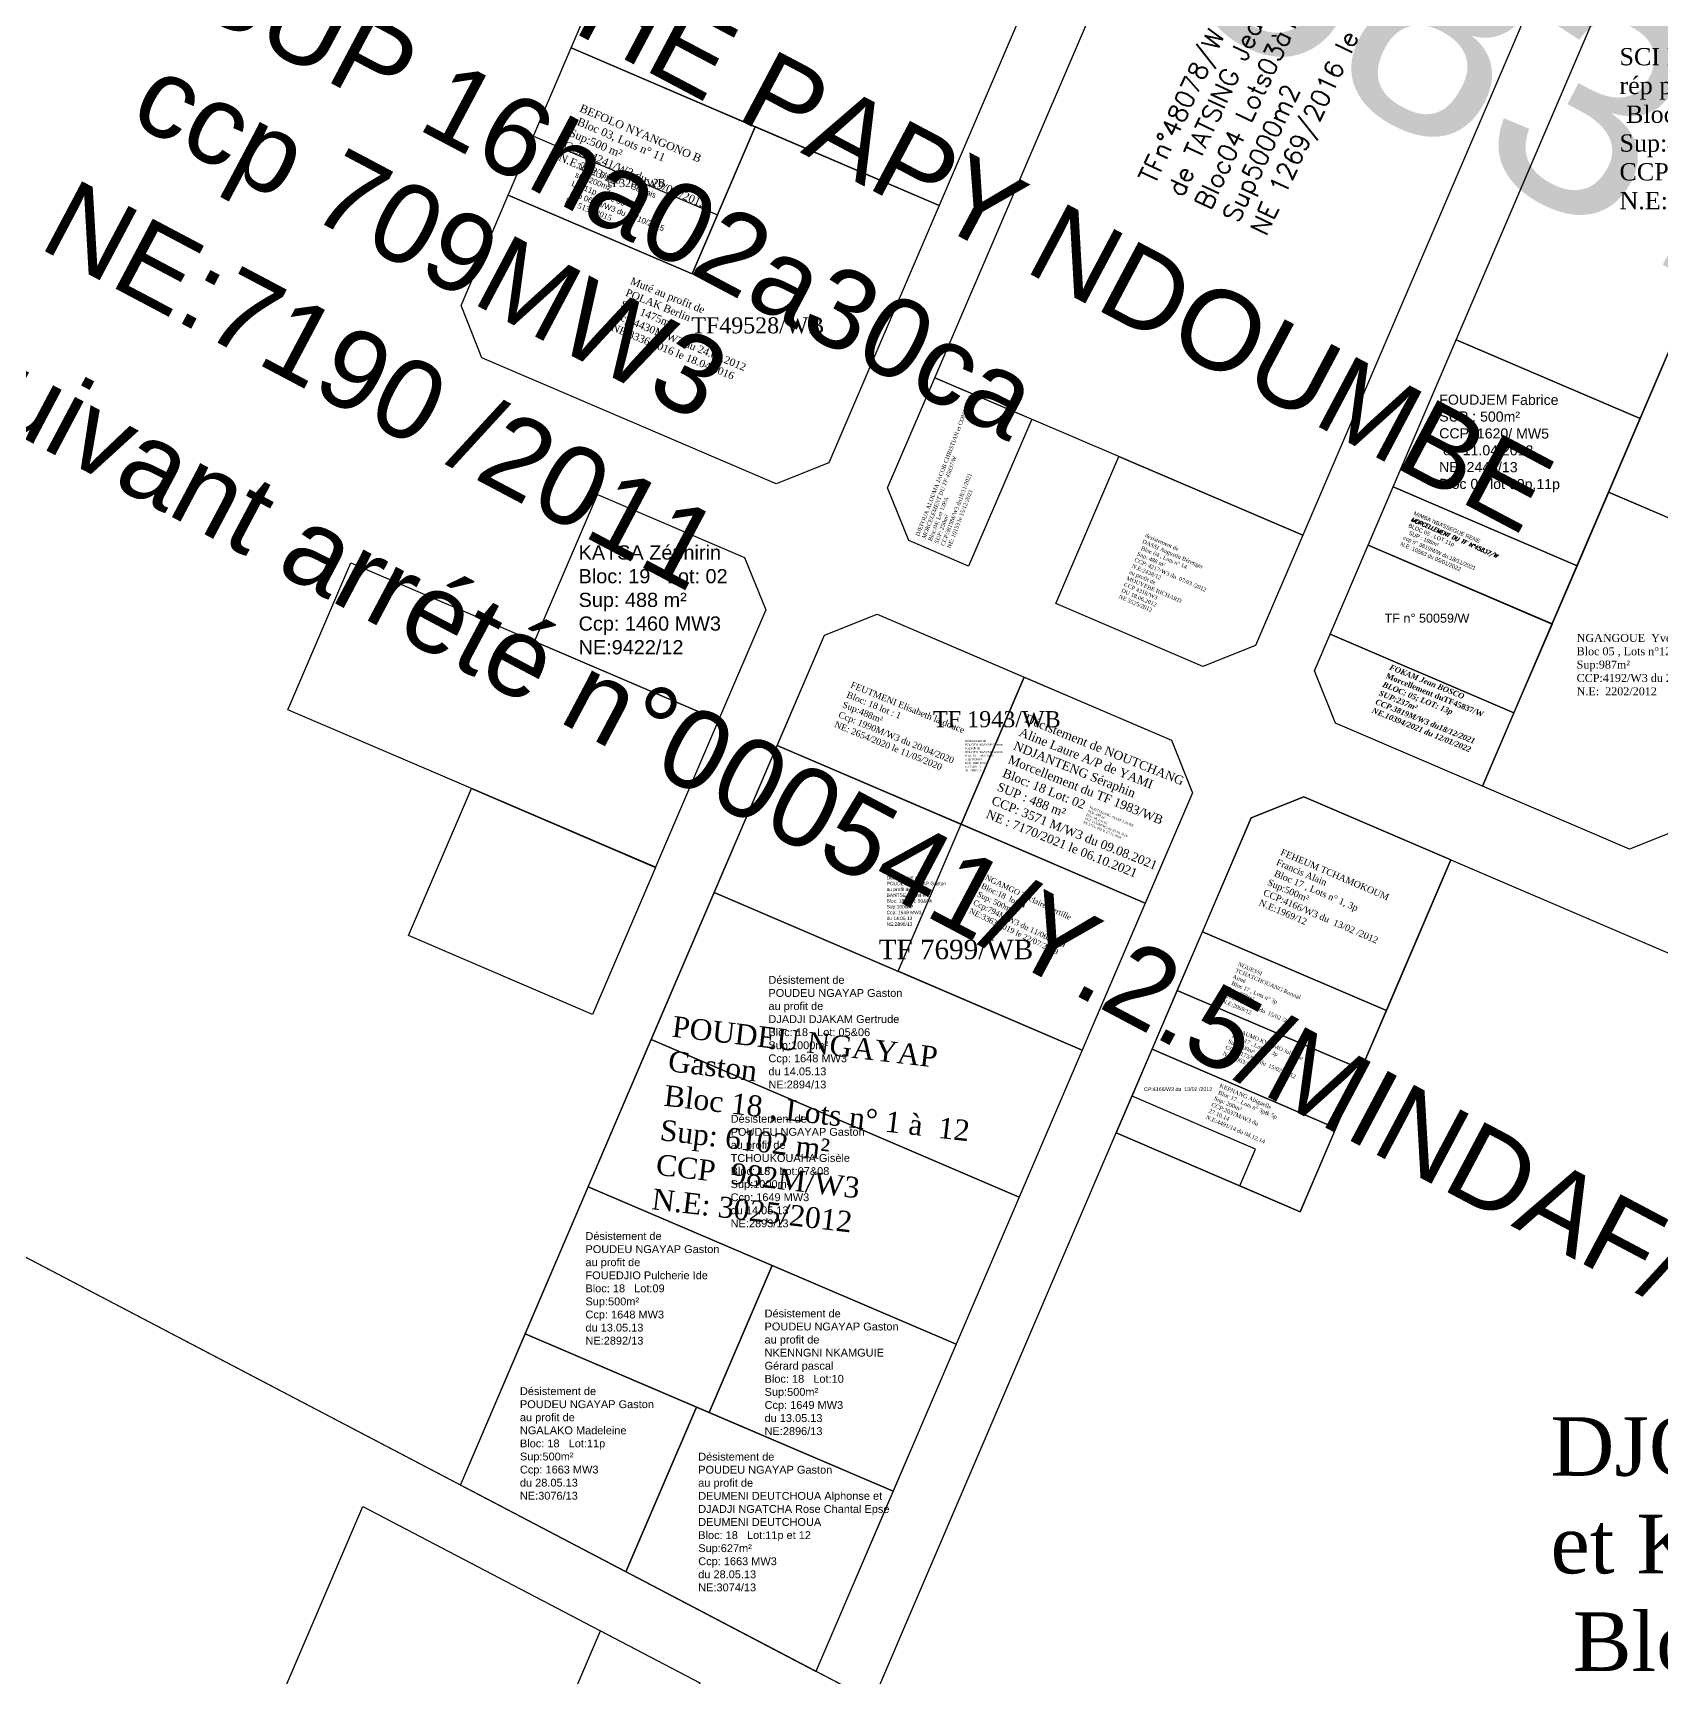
# Model space of a CAD drawing. Header units: millimetres. Extents: x 590121 to 927379, y 438565 to 1441738.
# Drawn here: x 924451.8 to 924655.2, y 1439375.2 to 1439580.7 of the extents above; entities that cross this region are included whole.
import ezdxf

# ---------------------------------------------------------------- set-up
doc = ezdxf.new("R2010")
doc.units = ezdxf.units.MM
doc.header["$LTSCALE"] = 10
for name, color, linetype in [('end maj 26 02 2021', 30, 'Continuous'), ('MAJ DEC 2021', 234, 'Continuous'), ('MAJ JAN 2022', 12, 'Continuous'), ('MAJ OCT 2021', 7, 'Continuous')]:
    doc.layers.add(name, color=color, linetype=linetype)
doc.styles.add('Annotation', font='tahoma.ttf')
doc.styles.add('RomanS', font='romans.shx')
doc.styles.get("Standard").update_dxf_attribs({"font": 'arial.ttf'})
doc.styles.add('Times 1.0', font='times.ttf', dxfattribs={"width": 0.99, "height": 1})

msp = doc.modelspace()

# ---------------------------------------------------------------- linework, layer by layer
at = {"layer": 'end maj 26 02 2021', "linetype": 'ByBlock', "ltscale": 0.0014}
for p, q in [((924632.89, 1439486.55), (924648.64, 1439523.31)), ((924648.64, 1439523.31), (924671.62, 1439513.47)), ((924651.27, 1439478.67), (924632.89, 1439486.55)), ((924610.56, 1439485.22), (924604, 1439482.6)), ((924657.83, 1439481.3), (924651.27, 1439478.67))]:
    msp.add_line(p, q, dxfattribs=at)
at = {"layer": 'end maj 26 02 2021', "color": 3, "linetype": 'ByBlock', "flags": 128}
msp.add_lwpolyline([(924398.32, 1439739.33), (924963.25, 1439497.33), (924809.47, 1439239.74), (924330.15, 1439490.91)], dxfattribs=at)
at = {"layer": 'end maj 26 02 2021', "linetype": 'ByBlock', "ltscale": 0.0014, "flags": 128}
for points in [[(924542.65, 1439633.99), (924588.61, 1439614.3), (924564.99, 1439559.15), (924519.03, 1439578.84)], [(924669.63, 1439623.11), (924706.4, 1439607.36), (924709.02, 1439600.79), (924679.49, 1439531.85), (924656.51, 1439541.7), (924652.57, 1439532.51), (924629.59, 1439542.35), (924663.06, 1439620.48)], [(924519.03, 1439578.84), (924542.01, 1439568.99), (924534.13, 1439550.61), (924511.15, 1439560.45)], [(924629.59, 1439542.35), (924652.57, 1439532.51), (924652.57, 1439532.51), (924644.7, 1439514.12), (924621.72, 1439523.97)], [(924629.59, 1439542.35), (924652.57, 1439532.51), (924644.7, 1439514.12), (924621.72, 1439523.97)], [(924587.45, 1439527.77), (924610.43, 1439517.92), (924604.52, 1439504.14), (924597.96, 1439501.51), (924579.57, 1439509.39)], [(924522.31, 1439523.03), (924540.69, 1439515.16), (924543.32, 1439508.59), (924537.42, 1439494.81), (924514.45, 1439504.65)], [(924618.6, 1439516.69), (924641.58, 1439506.84), (924636.82, 1439495.74), (924613.84, 1439505.58)], [(924491.46, 1439514.49), (924537.43, 1439494.8), (924529.55, 1439476.42), (924483.59, 1439496.11)], [(924557.25, 1439508.07), (924594.02, 1439492.32), (924596.65, 1439485.75), (924549.59, 1439375.91), (924505.17, 1439399.19), (924550.68, 1439505.44)], [(924544.77, 1439491.65), (924590.74, 1439471.95), (924582.86, 1439453.57), (924536.9, 1439473.27)], [(924610.56, 1439485.23), (924628.95, 1439477.35), (924620.88, 1439458.51), (924597.9, 1439468.35), (924604, 1439482.6)], [(924628.95, 1439477.35), (924807.27, 1439400.96), (924809.9, 1439394.4), (924802.42, 1439376.93), (924873.26, 1439346.59), (924809.47, 1439239.74), (924693.51, 1439300.5), (924577.56, 1439361.26), (924556.7, 1439372.19), (924587.13, 1439443.22), (924610.11, 1439433.38)], [(924536.9, 1439473.27), (924582.86, 1439453.57), (924574.99, 1439435.2), (924529.02, 1439454.88)], [(924597.9, 1439468.37), (924620.88, 1439458.53), (924617.73, 1439451.18), (924594.75, 1439461.02)], [(924594.75, 1439461.02), (924617.73, 1439451.18), (924614.58, 1439443.82), (924591.6, 1439453.67)], [(924529.02, 1439454.88), (924574.99, 1439435.2), (924567.11, 1439416.81), (924521.15, 1439436.5)], [(924591.6, 1439453.67), (924614.58, 1439443.82), (924610.11, 1439433.38), (924587.13, 1439443.22)], [(924591.6, 1439453.67), (924614.58, 1439443.82), (924610.11, 1439433.38), (924602.57, 1439436.61), (924604.54, 1439441.2), (924589.1, 1439447.82)], [(924521.15, 1439436.5), (924544.13, 1439426.65), (924536.26, 1439408.27), (924513.28, 1439418.11)], [(924544.13, 1439426.65), (924567.11, 1439416.81), (924559.24, 1439398.43), (924536.26, 1439408.27)], [(924513.28, 1439418.11), (924534.66, 1439408.96), (924525.83, 1439388.36), (924505.17, 1439399.19)], [(924534.66, 1439408.96), (924559.24, 1439398.43), (924549.59, 1439375.91), (924525.83, 1439388.36)]]:
    msp.add_lwpolyline(points, close=True, dxfattribs=at)
at = {"layer": 'end maj 26 02 2021', "color": 3, "linetype": 'ByBlock', "ltscale": 0.0014, "flags": 128}
for points in [[(924603.84, 1439629.53), (924649.8, 1439609.85), (924610.43, 1439517.92), (924564.47, 1439537.61)], [(924542.01, 1439568.99), (924564.99, 1439559.15), (924551.21, 1439526.98), (924544.64, 1439524.35), (924507.87, 1439540.1), (924505.25, 1439546.66), (924511.15, 1439560.45), (924534.13, 1439550.61)], [(924656.51, 1439541.7), (924679.49, 1439531.85), (924671.62, 1439513.47), (924648.64, 1439523.31)], [(924391.18, 1439458.93), (924809.48, 1439239.74), (924924.56, 1438936.69), (924997.94, 1438743.67), (925010.07, 1438711.74), (924890.11, 1438669.59), (924916.63, 1438594.11), (924695.36, 1438516.36), (924688.99, 1438519.42), (924556.39, 1438896.81), (924433.92, 1439245.37), (924386.7, 1439379.76), (924365.86, 1439392.33), (924364.48, 1439396.61)]]:
    msp.add_lwpolyline(points, close=True, dxfattribs=at)
at = {"layer": 'end maj 26 02 2021', "color": 150, "flags": 128}
msp.add_lwpolyline([(924514.3, 1439567.81), (924537.28, 1439557.96), (924534.13, 1439550.61), (924511.15, 1439560.45)], close=True, dxfattribs=at)
at = {"layer": 'end maj 26 02 2021', "color": 3, "linetype": 'ByBlock', "lineweight": -3, "ltscale": 0.0014, "flags": 128}
msp.add_lwpolyline([(924618.6, 1439516.69), (924641.58, 1439506.83), (924636.82, 1439495.74), (924613.84, 1439505.58), (924618.6, 1439516.69)], dxfattribs=at)
at = {"layer": 'end maj 26 02 2021', "color": 150, "linetype": 'ByBlock', "flags": 128}
msp.add_lwpolyline([(924491.46, 1439514.49), (924537.43, 1439494.8), (924529.55, 1439476.42), (924483.59, 1439496.11)], close=True, dxfattribs=at)
at = {"layer": 'end maj 26 02 2021', "color": 3, "linetype": 'ByBlock', "lineweight": -3, "ltscale": 0.0014, "flags": 128}
msp.add_lwpolyline([(924557.25, 1439508.07), (924594.02, 1439492.32), (924596.65, 1439485.75), (924590.74, 1439471.95), (924544.77, 1439491.65), (924550.68, 1439505.44)], close=True, dxfattribs=at)
at = {"layer": 'end maj 26 02 2021', "color": 150}
for points in [[(924557.25, 1439508.07), (924575.63, 1439500.2), (924567.75, 1439481.8), (924544.77, 1439491.65), (924550.68, 1439505.44)], [(924567.76, 1439481.8), (924590.74, 1439471.95), (924582.86, 1439453.57), (924559.88, 1439463.42)]]:
    msp.add_lwpolyline(points, close=True, dxfattribs=at)
at = {"layer": 'end maj 26 02 2021', "color": 150, "linetype": 'ByBlock', "lineweight": -3, "ltscale": 0.0014, "flags": 128}
for points in [[(924575.63, 1439500.2), (924594.02, 1439492.32), (924596.65, 1439485.75), (924590.74, 1439471.95), (924567.75, 1439481.8)], [(924506.57, 1439486.27), (924529.55, 1439476.41), (924521.67, 1439458.03), (924498.69, 1439467.88)], [(924492.99, 1439396.55), (924535.07, 1439374.5), (924521.04, 1439341.75), (924517.34, 1439343.53), (924502.33, 1439308.47), (924460.13, 1439326.55), (924475.93, 1439363.42), (924478.31, 1439362.28)], [(924522.68, 1439380.99), (924535.07, 1439374.5), (924521.04, 1439341.75), (924508.46, 1439347.79)]]:
    msp.add_lwpolyline(points, close=True, dxfattribs=at)
at = {"layer": 'end maj 26 02 2021', "linetype": 'ByBlock', "ltscale": 0.0014, "flags": 128}
for points in [[(924587.13, 1439443.22), (924610.11, 1439433.38), (924628.95, 1439477.35), (924610.56, 1439485.23), (924604, 1439482.6), (924587.13, 1439443.22)], [(924628.95, 1439477.35), (924610.56, 1439485.22), (924604, 1439482.6), (924587.13, 1439443.22)]]:
    msp.add_lwpolyline(points, dxfattribs=at)
at = {"layer": 'MAJ DEC 2021', "flags": 128}
msp.add_lwpolyline([(924564.47, 1439537.61), (924576.56, 1439532.44), (924568.68, 1439514.05), (924561.19, 1439517.26), (924558.56, 1439523.83)], close=True, dxfattribs=at)
at = {"layer": 'MAJ JAN 2022', "flags": 128}
for points in [[(924621.72, 1439523.97), (924644.7, 1439514.12), (924641.58, 1439506.84), (924618.6, 1439516.68)], [(924613.85, 1439505.58), (924636.82, 1439495.74), (924632.88, 1439486.55), (924614.5, 1439494.42), (924611.88, 1439500.99)]]:
    msp.add_lwpolyline(points, close=True, dxfattribs=at)
at = {"layer": 'MAJ OCT 2021', "flags": 128}
msp.add_lwpolyline([(924575.63, 1439500.2), (924594.02, 1439492.32), (924596.65, 1439485.75), (924590.74, 1439471.95), (924567.75, 1439481.8)], close=True, dxfattribs=at)

# ---------------------------------------------------------------- texts
at = {"layer": 'end maj 26 02 2021', "color": 1, "linetype": 'ByBlock', "ltscale": 0.0014}
msp.add_text('TF 45837 W', height=26.842, rotation=332.0994, dxfattribs=at).set_placement((924526.1, 1439620.2))
at = {"layer": 'end maj 26 02 2021', "linetype": 'ByBlock', "ltscale": 0.0014}
for s, height, p in [(' ADOLPHE PAPY NDOUMBE', 9.9083, (924474.14, 1439604.68)), ('SUP 16ha02a30ca', 9.9083, (924471.02, 1439583.94)), ('ccp 709MW3', 9.908, (924463.51, 1439569.76)), ('NE:7190 /2011', 9.9083, (924452.26, 1439553.94)), ('suivant arrété n°000541/Y.2.5/MINDAF/D220', 9.9083, (924439.72, 1439535.77))]:
    msp.add_text(s, height=height, rotation=332.0994, dxfattribs=at).set_placement(p)
at = {"layer": 'end maj 26 02 2021', "color": 1, "linetype": 'ByBlock', "ltscale": 0.0014}
msp.add_text('TF n° 50059/W', height=1.1262, dxfattribs=at).set_placement((924620.65, 1439507))
at = {"layer": 'end maj 26 02 2021', "linetype": 'ByBlock', "insert": (924589.88, 1439562.64), "char_height": 2.2952, "width": 222.53, "attachment_point": 1, "rotation": 65.0627, "style": 'RomanS'}
msp.add_mtext('{\\C1;TFn°48078/W Muté au profit\\Pde TATSING Jean Paul} \\PBloc04 Lots03à12\\PSup5000m2\\PNE 1269/2016 le 03.03.2016', dxfattribs=at)
at = {"layer": 'end maj 26 02 2021', "linetype": 'ByBlock', "attachment_point": 1}
for s, insert, char_height, width in [('{\\fTimes New Roman|b0|i0|c0|p18;SCI MAUFF du Cameroun \\Prép par EFFOMBO Maurice\\P Bloc 05 , Lots n° 01 à 09\\PSup:4224m² \\PCCP:1596/W3 du  14.03.2013\\PN.E:  2388/13}', (924650, 1439578.82), 2.158, 41.35), ('CP:4166/W3 du  13/02 /2012', (924590.59, 1439448.93, 2.3), 0.473, 12.2504), ('{\\fTimes New Roman|b0|i0|c0|p18;DJOMOU NANA François \\Pet KAMGNA Jean pierre\\P Bloc 12,13,14,15,16,17( Lots 1,3,5p)\\PSup: 32092 m² \\PCCP:4122/W3 du  17/01 /2012\\PN.E:  1416/12}', (924641.39, 1439407.69), 7.3161, 140.18)]:
    msp.add_mtext(s, dxfattribs=dict(at, insert=insert, char_height=char_height, width=width))
at = {"layer": 'end maj 26 02 2021', "linetype": 'ByBlock', "ltscale": 0.0014, "attachment_point": 1}
for s, insert, char_height, rotation in [('{\\fTimes New Roman|b0|i0|c0|p18;BEFOLO NYANGONO B\\P Bloc 03, Lots n° 11\\PSup:500 m² \\PCCP: 4241/W3 du  29/03 /2012\\PN.E:2923/12}', (924520.36, 1439571.85), 1, 336.811), ('{\\fTimes New Roman|b0|i0|c0|p18;\\C1;Muté au profit de \\P\\C150;POLAK Berlin \\PSup 1475m2\\Pccp 4430M/W3 du 24.08.2012\\PNE 3336/2016 le 18.04.2016}', (924526.66, 1439550.22), 0.9396, 337.8334)]:
    msp.add_mtext(s, dxfattribs=dict(at, insert=insert, char_height=char_height, rotation=rotation))
at = {"layer": 'end maj 26 02 2021', "insert": (924520.1, 1439564.45), "char_height": 0.7, "width": 13.0044, "attachment_point": 1, "rotation": 338.8129}
msp.add_mtext('{\\fArial|b0|i0|c0|p34;Nsom Simon     Gervais\\Psup 200m2\\PLot 11p ,Bloc 03\\P ccp 067M/W3 du 01/10/2015\\fTimes New Roman|b0|i0|c0|p18;  \\PNE 5131/2015}', dxfattribs=at)
at = {"layer": 'end maj 26 02 2021', "linetype": 'ByBlock', "lineweight": -3, "ltscale": 0.0014, "width": 10.1269, "attachment_point": 1, "style": 'Times 1.0'}
for s, insert, char_height in [('{\\fTimes New Roman|b0|i0|c0|p0;\\C1;TF3288/WB}', (924523.26, 1439562.44), 1), ('{\\fTimes New Roman|b0|i0|c0|p0;\\C1;TF49528/WB}', (924534.03, 1439545.16), 2)]:
    msp.add_mtext(s, dxfattribs=dict(at, insert=insert, char_height=char_height))
at = {"layer": 'end maj 26 02 2021', "linetype": 'ByBlock', "ltscale": 0.0014, "attachment_point": 1}
for s, insert, char_height, width, rotation in [('{\\fArial|b0|i0|c0|p34;FOUDJEM Fabrice\\PSUP : 500m²\\PCCP: 1620/ MW5\\P du 11.04.2013\\PNE :2448/13\\PBloc 05 lot 09p,11p}', (924627.49, 1439535.51), 1.2629, 110.65, 359.8501), ('{\\fTimes New Roman|b0|i0|c0|p18;\\C1;desistement de\\P\\C150;DASSI Augustin Bérenger\\P Bloc 04 , Lots n° 14\\PSup: 488 m² \\PCCP: 4217/W3 du  07/03 /2012\\PN.E:2438/12\\Pau profit de\\P\\C1;MOUYEBE RICHARD\\PCCP 4318/W3\\PDU 18.06.2012\\PNE 5525/2012}', (924590.85, 1439518.19), 0.5, 9.58, 336.811), ('{\\fTimes New Roman|b0|i0|c0|p18;FEHEUM TCHAMOKOUM Francis Alain\\P Bloc 17 , Lots n° 1, 3p\\PSup:500m² \\PCCP:4166/W3 du  13/02 /2012\\PN.E:1969/12}', (924607.89, 1439478.76), 0.8228, 15.77, 336.811), ('{\\fTimes New Roman|b0|i0|c0|p18;NGUESSI TCHATCHOUANG Romial Aimé \\P Bloc 17 , Lots n° 3p\\PSup: 200m² \\PCCP:4173/W3 du  15/02 /2012\\PN.E:2069/12}', (924602.47, 1439464.59), 0.5, 9.5801, 336.811), ('{\\fTimes New Roman|b0|i0|c0|p18;POUDEU NGAYAP  Gaston\\PBloc 18 , Lots n° 1 à  12\\PSup: 6102 m² \\PCCP  982M/W3  \\PN.E: 3025/2012}', (924531.82, 1439457.85), 2.6049, 41.35, 353.317), ('{\\fTimes New Roman|b0|i0|c0|p18;NGAUMO KWAMO Julienne \\P Bloc 17 , Lots n° 3p\\PSup: 200m² \\PCCP:4173/W3 du  15/02 /2012\\PN.E:2063/12}', (924601.89, 1439456.49), 0.5, 9.58, 336.811), ('{\\fTimes New Roman|b0|i0|c0|p18;KEPNANG Abigaelle\\P Bloc 17 , Lots n° 3p& 5p\\PSup: 200m² \\PCCP:2037M/W3 du  \\P27.10.14\\PN.E:4491/14 du 04.12.14}', (924600.16, 1439449.42), 0.5147, 9.8612, 336.811)]:
    msp.add_mtext(s, dxfattribs=dict(at, insert=insert, char_height=char_height, width=width, rotation=rotation))
at = {"layer": 'end maj 26 02 2021', "linetype": 'ByBlock', "attachment_point": 1, "style": 'Annotation'}
for s, insert, char_height, width in [('{\\fArial|b0|i0|c0|p34;KATSA Zéphirin\\PBloc: 19   Lot: 02\\PSup: 488 m²\\PCcp: 1460 MW3 \\PNE:9422/12}', (924519.94, 1439516.66), 1.7764, 34.5912), ('{\\fArial|b0|i0|c0|p34;\\C1;Désistement de\\PPOUDEU NGAYAP Gaston\\Pau profit de\\P\\C7;POUDEU NGAYAP Gaston\\PBloc: 18   Lot: 01&02\\PSup:1000m²\\PCcp: 1648 MW3 \\Pdu 13.05.13\\PNE:2890/13}', (924568.22, 1439492.34), 0.2745, 5.3452), ('{\\fArial|b0|i0|c0|p34;\\C1;Désistement de\\PPOUDEU NGAYAP Gaston\\Pau profit de\\P\\C7;BANTSE Daniel eric\\PBloc: 18   Lot: 03&04\\PSup:1000m²\\PCcp: 1649 MW3 \\Pdu 14.05.13\\PNE:2895/13}', (924558.43, 1439475.34), 0.4351, 8.4729), ('{\\fArial|b0|i0|c0|p34;\\C1;Désistement de\\PPOUDEU NGAYAP Gaston\\Pau profit de\\P\\C7;DJADJI DJAKAM Gertrude\\PBloc: 18   Lot: 05&06\\PSup:1000m²\\PCcp: 1648 MW3 \\Pdu 14.05.13\\PNE:2894/13}', (924543.66, 1439462.84), 0.9803, 19.09), ('{\\fArial|b0|i0|c0|p34;\\C1;Désistement de\\PPOUDEU NGAYAP Gaston\\Pau profit de\\P\\C7;TCHOUKOUAHA Gisèle \\PBloc: 18   Lot:07&08\\PSup:1000m²\\PCcp: 1649 MW3 \\Pdu 14.05.13\\PNE:2893/13}', (924538.94, 1439445.48), 0.9803, 19.09), ('{\\fArial|b0|i0|c0|p34;\\C1;Désistement de\\PPOUDEU NGAYAP Gaston\\Pau profit de\\P\\C7;FOUEDJIO Pulcherie Ide\\PBloc: 18   Lot:09\\PSup:500m²\\PCcp: 1648 MW3 \\Pdu 13.05.13\\PNE:2892/13}', (924520.8, 1439430.82), 0.9803, 19.09), ('{\\fArial|b0|i0|c0|p34;\\C1;Désistement de\\PPOUDEU NGAYAP Gaston\\Pau profit de\\P\\C7;NKENNGNI NKAMGUIE\\PGérard pascal\\PBloc: 18   Lot:10\\PSup:500m²\\PCcp: 1649 MW3 \\Pdu 13.05.13\\PNE:2896/13}', (924543.18, 1439421.15), 0.9803, 19.09), ('{\\fArial|b0|i0|c0|p34;\\C1;Désistement de\\PPOUDEU NGAYAP Gaston\\Pau profit de\\P\\C7;NGALAKO Madeleine\\PBloc: 18   Lot:11p\\PSup:500m²\\PCcp: 1663 MW3 \\Pdu 28.05.13\\PNE:3076/13}', (924512.61, 1439411.44), 0.9803, 19.09), ('{\\fArial|b0|i0|c0|p34;\\C1;Désistement de\\PPOUDEU NGAYAP Gaston\\Pau profit de\\P\\C7;DEUMENI DEUTCHOUA Alphonse et DJADJI NGATCHA Rose Chantal Epse DEUMENI DEUTCHOUA\\PBloc: 18   Lot:11p et 12\\PSup:627m²\\PCcp: 1663 MW3 \\Pdu 28.05.13\\PNE:3074/13}', (924534.89, 1439403.25), 0.9803, 24.1335)]:
    msp.add_mtext(s, dxfattribs=dict(at, insert=insert, char_height=char_height, width=width))
at = {"layer": 'end maj 26 02 2021', "linetype": 'ByBlock', "ltscale": 0.0014, "insert": (924644.65, 1439505.59), "char_height": 1, "width": 19.1602, "attachment_point": 1}
msp.add_mtext('{\\fTimes New Roman|b0|i0|c0|p18;NGANGOUE  Yvette\\PBloc 05 , Lots n°12 , 14\\PSup:987m² \\PCCP:4192/W3 du 23/02 /2012\\PN.E:  2202/2012}', dxfattribs=at)
at = {"layer": 'end maj 26 02 2021', "attachment_point": 1}
for s, width, heights, insert, char_height, rotation in [('{\\fTimes New Roman|b0|i0|c0|p18;FEUTMENI Elisabeth la douce\\PBloc: 18 lot : 1\\PSup:488m²\\PCcp: 1990M/W3 du 20/04/2020\\PNE: 2654/2020 le 11/05/2020}', 127.4939, [37.54], (924554.14, 1439499.66), 0.8, 337.825), ('{\\fTimes New Roman|b0|i0|c0|p18;NGAMGO Teclaire Bertille\\PBloc:18  lot: 4\\PSup: 500m²\\PCcp:794M/W3 du 11/06/2019\\PNE:3363/2019 le 22/07/2019}', 70.9957, [32.84], (924570.96, 1439475.53), 0.6924, 334.4189)]:
    msp.add_mtext_dynamic_manual_height_columns(s, width=width, gutter_width=12.5, heights=heights, dxfattribs=dict(at, insert=insert, char_height=char_height, rotation=rotation))
at = {"layer": 'end maj 26 02 2021', "color": 150, "linetype": 'ByBlock', "lineweight": -3, "ltscale": 0.0014, "attachment_point": 1, "style": 'Times 1.0'}
for s, insert, char_height, width in [('{\\C1;TF 1943/WB }', (924564.23, 1439495.94), 2.0104, 48.14), ('{\\C1;TF 7699/WB}', (924557.44, 1439467.37), 2.433, 106.1528)]:
    msp.add_mtext(s, dxfattribs=dict(at, insert=insert, char_height=char_height, width=width))
at = {"layer": 'end maj 26 02 2021', "color": 150, "linetype": 'ByBlock', "lineweight": -3, "ltscale": 0.0014, "insert": (924583.85, 1439484.08), "char_height": 0.3, "width": 37.9018, "attachment_point": 1, "rotation": 336.8847, "style": 'Times 1.0'}
msp.add_mtext('{\\C256;NOUTCHANG ALINE LAURE\\PSUP. 488 m²\\PBloc 18, Lot 02\\PCCP 1133M/W3 du 23.10.2019\\PNE 5721/ 019 le 27.11.2019}', dxfattribs=at)
at = {"layer": 'MAJ DEC 2021', "insert": (924562.03, 1439517.92), "char_height": 0.503, "width": 24.087, "attachment_point": 1, "rotation": 69.0358}
msp.add_mtext('{\\fTimes New Roman|b0|i0|c0|p18;DJEFOUA ALOUMA JACOB CHRISTIAN et CONSORTS\\P\\fTimes New Roman|b0|i1|c0|p18;\\C1;MORCELEMENT DU TF 45837/W\\C0;\\P\\fTimes New Roman|b0|i0|c0|p18;Bloc:04; Lot 13PA\\PSUP: 250m²\\PCCP:3819M/W3 du18/11/2021\\PNE: 10153 le 15/12/2021}', dxfattribs=at)
at = {"layer": 'MAJ JAN 2022', "insert": (924624.44, 1439520.94), "char_height": 0.5, "attachment_point": 1, "rotation": 336.566}
msp.add_mtext_dynamic_manual_height_columns('MIMBA NBASSEGUE RENE\\P{\\Fitalic|c0;\\C244;MORCELLEMENT DU TF N°45837/W\\P}BLOC 05 , LOT 11p\\P  SUP : 198m²\\Pccp n° 3819M/W du 18/11/2021\\PN.E :10563 du 05/01/2022', width=20.5005, gutter_width=12.5, heights=[0], dxfattribs=at)
at = {"layer": 'MAJ JAN 2022', "insert": (924621.45, 1439501.82), "char_height": 2, "width": 19.0901, "attachment_point": 1, "rotation": 337.953}
msp.add_mtext('{\\fTimes New Roman|b1|i1|c0|p18;\\H0.35x;FOKAM Jean BOSCO\\P\\fTimes New Roman|b1|i0|c0|p18;\\C1;Morcellement duTF45837/W\\P\\fTimes New Roman|b1|i1|c0|p18;\\C256;BLOC: 05; LOT: 13p\\PSUP:237m²\\PCCP.3819M/W3 du18/12/2021\\PNE.10394/2021 du 12/01/2022\\P\\H2.857x; }', dxfattribs=at)
at = {"layer": 'MAJ OCT 2021', "lineweight": 25, "insert": (924575.97, 1439495.62), "char_height": 1.1038, "width": 22.7335, "attachment_point": 1, "rotation": 338.0755}
msp.add_mtext('{\\fTimes New Roman|b0|i0|c0|p18;Décistement de NOUTCHANG Aline Laure A/P de YAMI NDJANTENG Séraphin\\PMorcellement du TF 1983/WB \\PBloc: 18 Lot: 02\\PSUP : 488 m²\\PCCP: 3571 M/W3 du 09.08.2021 \\PNE : 7170/2021 le 06.10.2021}', dxfattribs=at)

doc.saveas('drawing.dxf')
